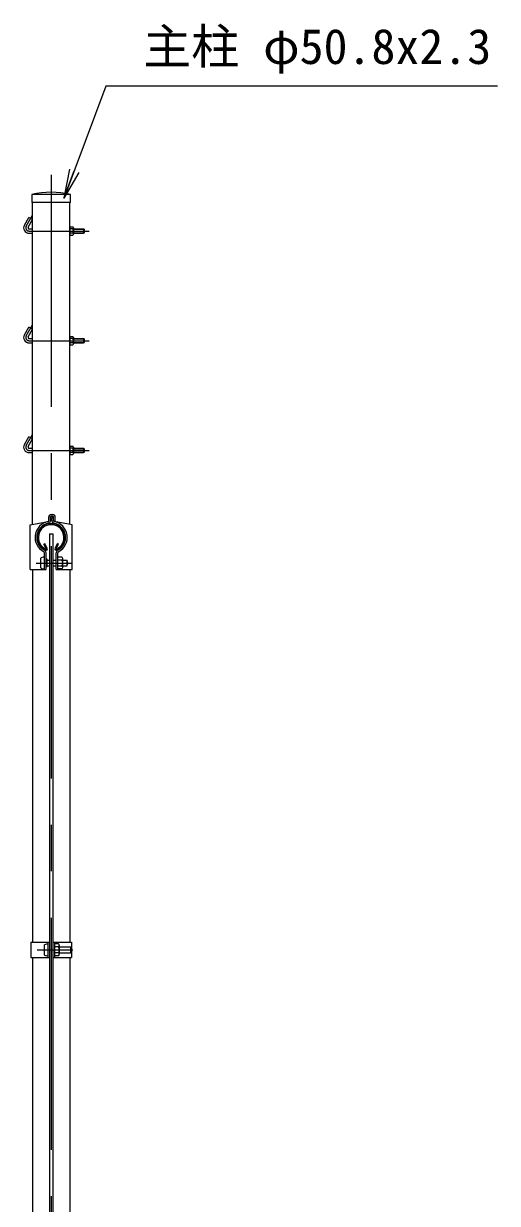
# Model space of a CAD drawing. Units: millimetres, scale not verified. Extents: x -4200 to 4200, y -2970 to 2970.
# Drawn here: x -81 to 566, y 330 to 1944 of the extents above; entities that cross this region are included whole.
import ezdxf
from ezdxf.enums import TextEntityAlignment as Align

# ---------------------------------------------------------------- set-up
doc = ezdxf.new("R2010")
doc.units = ezdxf.units.MM
doc.header["$LTSCALE"] = 10
doc.linetypes.add('USER1', pattern=[50.8, 31.75, -6.35, 6.35, -6.35])
for name, color, linetype, lineweight in [('0-1_D-BMK', 2, 'USER1', 13), ('0-2_D-STR1', 1, 'Continuous', 25), ('0-7_D-STR3', 3, 'Continuous', 13), ('0-8_D-STR-TXT', 7, 'Continuous', 13)]:
    doc.layers.add(name, color=color, linetype=linetype, lineweight=lineweight)
doc.layers.add('0-4_0', color=7, linetype='Continuous')
doc.styles.add('ＭＳ ゴシック', font='')
doc.styles.get('ＭＳ ゴシック').set_extended_font_data('MS Gothic')

# ---------------------------------------------------------------- blocks, each defined once
blk = doc.blocks.new('_Open')
at = {"layer": '0-4_0'}
blk.add_line((-10, 1.667), (0, 0), dxfattribs=at)
blk.add_lwpolyline([(-10, -1.667), (0, 0), (-10, 0)], dxfattribs=at)

msp = doc.modelspace()

# ---------------------------------------------------------------- linework, layer by layer
at = {"layer": '0-1_D-BMK'}
for p, q in [((-43.67, 1737.06), (-43.67, -920)), ((-77.67, 1666.74), (-69.07, 1681.64)), ((-73.78, 1660), (8.18, 1660)), ((-77.67, 1516.74), (-69.07, 1531.64)), ((-73.78, 1510), (8.18, 1510)), ((-77.67, 1366.74), (-69.07, 1381.64)), ((-73.78, 1360), (8.18, 1360)), ((-64, 1206), (-15.12, 1206)), ((-62.95, 677.01), (-14.07, 677.01))]:
    msp.add_line(p, q, dxfattribs=at)
for centre in [(-73.78, 1664.5), (-73.78, 1514.5), (-73.78, 1364.5)]:
    msp.add_arc(centre, 4.5, 150, 270, dxfattribs=at)
at = {"layer": '0-2_D-STR1'}
for p, q in [((-17.07, 1710), (-70.27, 1710)), ((-70.27, 1710), (-70.27, 1699)), ((-17.07, 1699), (-70.27, 1699)), ((-69.07, 1258.67), (-69.07, 1699)), ((-18.27, 1258.67), (-18.27, 1699)), ((-17.07, 1699), (-17.07, 1710)), ((-53.85, 1231.75), (-52.47, 1232.55)), ((-50.35, 1225.67), (-53.85, 1231.75)), ((-48.96, 1226.47), (-52.47, 1232.55)), ((-38.39, 1226.47), (-34.88, 1232.55)), ((-37, 1225.67), (-33.49, 1231.75)), ((-33.49, 1231.75), (-34.88, 1232.55)), ((-69.07, 1197), (-69.07, 687.51)), ((-18.27, 1197), (-18.27, 687.51)), ((-69.07, 666.51), (-69.07, 103.51)), ((-18.27, 666.51), (-18.27, 103.51))]:
    msp.add_line(p, q, dxfattribs=at)
for centre, radius, start, end in [((-43.67, 1593.57), 119.43, 77.13052, 102.86948), ((-43.67, 1241), 19.05, 294.32478, 245.67522), ((-43.67, 1241), 17.45, 294.32478, 245.67522), ((-50.69, 1225.47), 2, 245.67522, 30), ((-36.65, 1225.47), 2, 150, 294.32478), ((-50.69, 1225.47), 0.401, 245.67522, 30), ((-36.65, 1225.47), 0.401, 150, 294.32478)]:
    msp.add_arc(centre, radius, start, end, dxfattribs=at)
at = {"layer": '0-7_D-STR3'}
for p, q in [((-80.27, 1668.24), (-74.27, 1678.64)), ((-69.07, 1675.64), (-74.27, 1678.64)), ((-74.98, 1665.4), (-69.07, 1675.64)), ((-73.78, 1663), (-69.07, 1663)), ((-18.27, 1665.75), (-18.27, 1654.25)), ((-18.27, 1665.75), (-13.87, 1665.75)), ((-13.87, 1662.87), (-18.27, 1662.87)), ((-13.27, 1664.34), (-13.27, 1655.6)), ((-13.27, 1663), (0.62, 1663)), ((-13.27, 1662.4), (1.22, 1662.4)), ((0.62, 1663), (0.62, 1657)), ((0.62, 1663), (1.22, 1662.4)), ((1.22, 1662.4), (1.22, 1657.6)), ((-73.78, 1657), (-69.07, 1657)), ((-13.87, 1657.12), (-18.27, 1657.12)), ((-18.27, 1654.25), (-13.87, 1654.25)), ((-13.27, 1657.6), (1.22, 1657.6)), ((-13.27, 1657), (0.62, 1657)), ((1.22, 1657.6), (0.62, 1657)), ((-80.27, 1518.24), (-74.27, 1528.64)), ((-74.98, 1515.4), (-69.07, 1525.64)), ((-69.07, 1525.64), (-74.27, 1528.64)), ((-73.78, 1513), (-69.07, 1513)), ((-73.78, 1507), (-69.07, 1507)), ((-18.27, 1515.75), (-18.27, 1504.25)), ((-18.27, 1515.75), (-13.87, 1515.75)), ((-13.87, 1512.87), (-18.27, 1512.87)), ((-13.87, 1507.12), (-18.27, 1507.12)), ((-18.27, 1504.25), (-13.87, 1504.25)), ((-13.27, 1514.34), (-13.27, 1505.6)), ((-13.27, 1513), (0.62, 1513)), ((-13.27, 1512.4), (1.22, 1512.4)), ((-13.27, 1507.6), (1.22, 1507.6)), ((-13.27, 1507), (0.62, 1507)), ((0.62, 1513), (0.62, 1507)), ((0.62, 1513), (1.22, 1512.4)), ((1.22, 1507.6), (0.62, 1507)), ((1.22, 1512.4), (1.22, 1507.6)), ((-80.27, 1368.24), (-74.27, 1378.64)), ((-74.98, 1365.4), (-69.07, 1375.64)), ((-69.07, 1375.64), (-74.27, 1378.64)), ((-73.78, 1363), (-69.07, 1363)), ((-73.78, 1357), (-69.07, 1357)), ((-18.27, 1365.75), (-18.27, 1354.25)), ((-18.27, 1365.75), (-13.87, 1365.75)), ((-13.87, 1362.87), (-18.27, 1362.87)), ((-13.87, 1357.12), (-18.27, 1357.12)), ((-13.27, 1364.34), (-13.27, 1355.6)), ((-13.27, 1363), (0.62, 1363)), ((-13.27, 1362.4), (1.22, 1362.4)), ((-13.27, 1357.6), (1.22, 1357.6)), ((-13.27, 1357), (0.62, 1357)), ((0.62, 1363), (0.62, 1357)), ((0.62, 1363), (1.22, 1362.4)), ((1.22, 1357.6), (0.62, 1357)), ((1.22, 1362.4), (1.22, 1357.6)), ((-18.27, 1354.25), (-13.87, 1354.25)), ((-72.22, 1258.09), (-47.78, 1262.61)), ((-46.97, 1263.59), (-46.97, 1269)), ((-44.67, 1263.59), (-44.67, 1269)), ((-43.67, 1272.3), (-41.37, 1272.3)), ((-43.67, 1270), (-41.37, 1270)), ((-42.67, 1263.59), (-42.67, 1268.5)), ((-42.67, 1268.5), (-40.37, 1268.5)), ((-40.37, 1263.59), (-40.37, 1269)), ((-40.37, 1263.59), (-38.07, 1263.59)), ((-15.12, 1258.09), (-39.56, 1262.61)), ((-38.07, 1263.59), (-38.07, 1269)), ((-72.22, 1197), (-72.22, 1258.09)), ((-45.92, 1246), (-45.92, -461)), ((-45.92, 1246), (-41.42, 1246)), ((-41.42, 1246), (-41.42, -461)), ((-15.12, 1197), (-15.12, 1258.09)), ((-57.77, 1199.5), (-57.77, 1212.5)), ((-52.97, 1197), (-52.97, 1219.83)), ((-50.67, 1197), (-50.67, 1219.83)), ((-48.97, 1211.32), (-50.67, 1211.32)), ((-48.97, 1200.68), (-48.97, 1211.32)), ((-36.67, 1197), (-36.67, 1219.83)), ((-34.37, 1197), (-34.37, 1219.83)), ((-28.87, 1214.1), (-34.37, 1214.1)), ((-28.87, 1210.05), (-34.37, 1210.05)), ((-27.87, 1200.08), (-27.87, 1212.04)), ((-72.22, 1197), (-50.67, 1197)), ((-48.97, 1200.68), (-50.67, 1200.68)), ((-48.97, 1210), (-45.92, 1210)), ((-48.97, 1202), (-45.92, 1202)), ((-41.42, 1210), (-36.67, 1210)), ((-41.42, 1202), (-36.67, 1202)), ((-36.67, 1197), (-15.12, 1197)), ((-28.87, 1201.95), (-34.37, 1201.95)), ((-28.87, 1197.9), (-34.37, 1197.9)), ((-27.87, 1210), (-21.97, 1210)), ((-27.87, 1202), (-21.97, 1202)), ((-21.97, 1202), (-21.97, 1210)), ((-71.37, 687.51), (-45.92, 687.51)), ((-53.02, 683.51), (-53.02, 670.51)), ((-48.22, 687.51), (-48.22, 666.51)), ((-48.22, 685.01), (-48.22, 669.01)), ((-48.22, 683.21), (-48.22, 670.81)), ((-41.42, 687.51), (-15.97, 687.51)), ((-39.12, 687.51), (-39.12, 666.51)), ((-33.62, 685.11), (-39.12, 685.11)), ((-39.12, 685.11), (-39.12, 668.91)), ((-39.12, 683.21), (-39.12, 670.81)), ((-33.62, 681.06), (-39.12, 681.06)), ((-32.62, 682.92), (-32.62, 670.97)), ((-32.62, 681.01), (-17.22, 681.01)), ((-17.22, 681.01), (-17.22, 673.01)), ((-15.97, 687.51), (-15.97, 666.51)), ((-41.42, 666.51), (-15.97, 666.51)), ((-33.62, 672.96), (-39.12, 672.96)), ((-33.62, 668.91), (-39.12, 668.91)), ((-32.62, 673.01), (-17.22, 673.01))]:
    msp.add_line(p, q, dxfattribs=at)
msp.add_lwpolyline([(-71.37, 687.51), (-71.37, 666.51), (-45.92, 666.51)], dxfattribs=at)
for centre, radius, start, end in [((-73.78, 1664.5), 7.5, 150, 270), ((-73.78, 1664.5), 1.5, 143, 270), ((-15.29, 1664.31), 2.02, 314.67516, 45.32484), ((-20.46, 1660), 7.19, 336.42363, 23.57637), ((-15.29, 1655.69), 2.02, 314.56354, 45.43646), ((-73.78, 1514.5), 7.5, 150, 270), ((-73.78, 1514.5), 1.5, 143, 270), ((-15.29, 1514.31), 2.02, 314.67516, 45.32484), ((-20.46, 1510), 7.19, 336.42363, 23.57637), ((-15.29, 1505.69), 2.02, 314.56354, 45.43646), ((-73.78, 1364.5), 7.5, 150, 270), ((-73.78, 1364.5), 1.5, 143, 270), ((-15.29, 1364.31), 2.02, 314.67516, 45.32484), ((-20.46, 1360), 7.19, 336.42363, 23.57637), ((-15.29, 1355.69), 2.02, 314.56354, 45.43646), ((-43.67, 1241), 22, 100.77522, 241.9116), ((-43.67, 1241), 19.7, 100.77522, 241.9116), ((-47.97, 1263.59), 1, 280.77522, 0), ((-47.97, 1263.59), 3.3, 280.77522, 0), ((-43.67, 1269), 3.3, 90, 180), ((-43.67, 1269), 1, 90, 180), ((-39.37, 1263.59), 3.3, 180, 259.22478), ((-41.37, 1269), 3.3, 0, 90), ((-41.37, 1269), 1, 0, 90), ((-39.37, 1263.59), 1, 180, 259.22478), ((-43.67, 1241), 19.7, 298.0884, 79.22478), ((-43.67, 1241), 22, 298.0884, 79.22478), ((-54.97, 1219.83), 2, 0, 61.9116), ((-54.97, 1219.83), 4.3, 0, 61.9116), ((-32.37, 1219.83), 4.3, 118.0884, 180), ((-32.37, 1219.83), 2, 118.0884, 180), ((-30.42, 1212.07), 2.55, 307.42505, 52.57495), ((-36.57, 1206), 8.7, 332.26063, 27.73937), ((-30.41, 1199.92), 2.54, 307.21089, 52.78911), ((-29.47, 1206), 8.5, 331.92751, 28.07249), ((-35.16, 683.08), 2.54, 307.21089, 52.78911), ((-41.32, 677.01), 8.7, 332.26063, 27.73937), ((-24.72, 677.01), 8.5, 331.92751, 28.07249), ((-35.17, 670.93), 2.55, 307.42505, 52.57495)]:
    msp.add_arc(centre, radius, start, end, dxfattribs=at)
for centre, start_param, end_param in [((-52.97, 1212.5), 1.5707963, 3.1415927), ((-52.97, 1199.5), 3.1415927, 4.712389), ((-48.22, 683.51), 1.5707963, 3.1415927), ((-48.22, 670.51), 3.1415927, 4.712389)]:
    msp.add_ellipse(centre, major_axis=(4.8, 0), ratio=0.3125, start_param=start_param, end_param=end_param, dxfattribs=at)
at = {"layer": '0-8_D-STR-TXT'}
msp.add_lwpolyline([(565.78, 1858), (31.1, 1858), (-25.59, 1706.66)], dxfattribs=at)

# ---------------------------------------------------------------- block references
at = {"layer": '0-8_D-STR-TXT', "xscale": 4, "yscale": 4, "rotation": 249.46512}
msp.add_blockref('_Open', (-26.29, 1704.78), dxfattribs=at)

# ---------------------------------------------------------------- texts
at = {"layer": '0-8_D-STR-TXT', "style": 'ＭＳ ゴシック'}
msp.add_text('主柱 φ50.8x2.3', height=48.09, dxfattribs=at).set_placement((82.02, 1874.01), align=Align.BOTTOM_LEFT)

doc.saveas('drawing.dxf')
